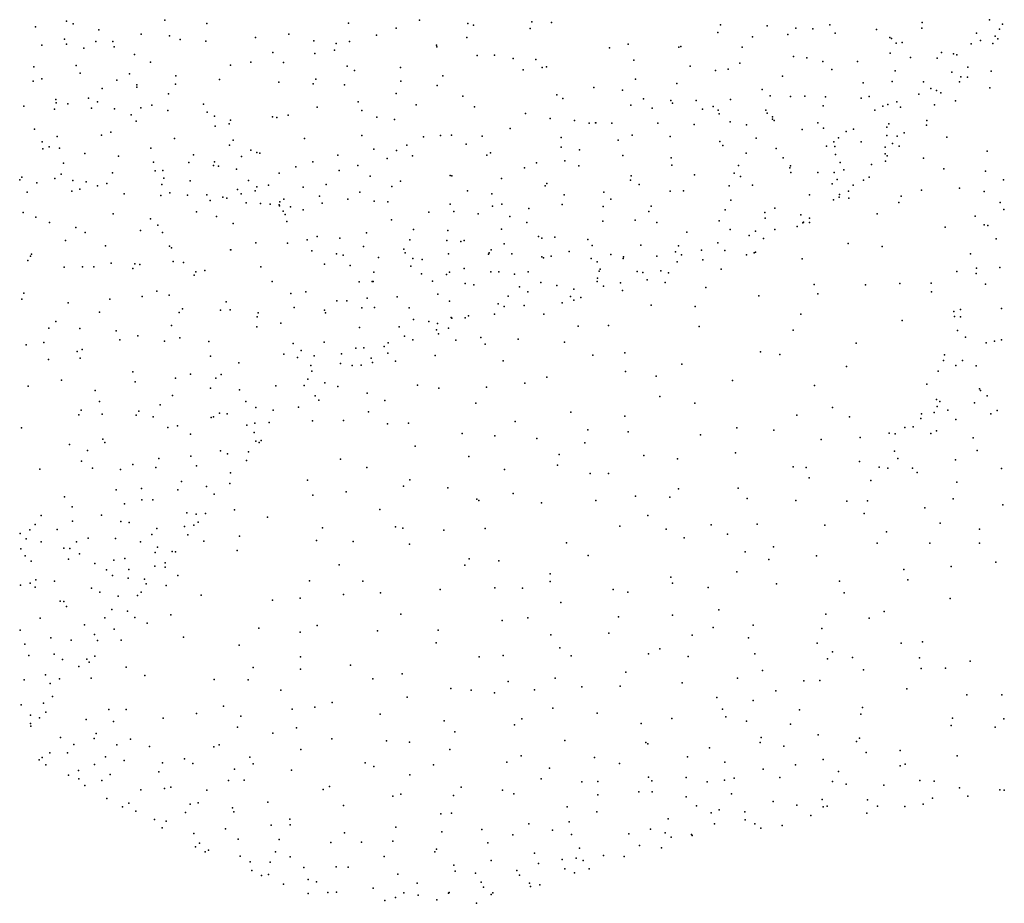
# Model space of a CAD drawing. Header units: metres. Extents: x -24.3 to 24.3, y -27.7 to 27.7.
# Drawn here: x -3.34 to 2.19, y -20.27 to -15.3 of the extents above; entities that cross this region are included whole.
import ezdxf

# ---------------------------------------------------------------- set-up
doc = ezdxf.new("R2010")
doc.units = ezdxf.units.M

msp = doc.modelspace()

# ---------------------------------------------------------------- linework, layer by layer
for p in [(-3.0771, -15.3123, 6.4146), (-2.5248, -15.3067, -0.3371), (-2.2887, -15.3262, 17.7608), (-1.492, -15.3232, -5.5429), (-1.093, -15.3079, 2.4345), (-0.8224, -15.3262, 0.4839), (-0.4634, -15.3165, 0.7003), (-0.3516, -15.3206, 10.0425), (1.7313, -15.3212, 17.3648), (2.1086, -15.3045, -1.2346), (-3.252, -15.3439, 18.9566), (-3.0402, -15.3281, 18.7865), (-2.8965, -15.3614, 6.1354), (-1.2254, -15.3517, -5.5672), (-0.7909, -15.3349, 16.7164), (-0.4723, -15.3537, -5.4333), (0.5833, -15.3764, -4.8699), (0.5976, -15.3335, 16.9524), (0.86, -15.3393, 3.2754), (1.0211, -15.3521, 17.0865), (1.116, -15.3559, 1.4506), (1.2118, -15.3335, -4.082), (1.243, -15.3805, 17.1395), (1.4737, -15.3593, -3.2632), (1.7298, -15.3521, 1.3252), (2.0363, -15.3802, 0.9081), (2.1651, -15.3581, 0.4594), (2.1833, -15.3304, 17.4125), (-3.0897, -15.4139, -5.4652), (-2.9127, -15.4277, 5.7903), (-2.8171, -15.4277, 6.4444), (-2.6574, -15.386, 1.8008), (-2.4997, -15.395, 18.0858), (-2.4383, -15.4152, -5.4409), (-2.2951, -15.4256, 1.9097), (-2.0152, -15.4042, -0.0463), (-1.8276, -15.3856, 2.0256), (-1.6873, -15.4224, -5.4271), (-1.5619, -15.4383, 17.1021), (-1.4867, -15.4278, 0.1992), (-1.3362, -15.3921, 2.3256), (-0.8272, -15.4047, -5.4705), (0.7781, -15.4009, -4.6529), (0.9769, -15.3872, -4.4037), (1.5502, -15.4048, -2.9982), (1.5596, -15.4103, 3.4228), (1.5843, -15.4369, 17.2065), (1.6181, -15.4324, -2.764), (2.0581, -15.4214, -1.0011), (2.141, -15.3965, -0.3166), (2.1572, -15.4128, -0.0616), (-3.2165, -15.4486, 1.753), (-3.0776, -15.4427, 6.6498), (-2.9807, -15.4638, 1.8082), (-2.8091, -15.4579, 18.5481), (-1.9184, -15.4887, 17.3151), (-1.5715, -15.4753, 2.2322), (-0.999, -15.4474, 2.6035), (-0.9964, -15.4564, 16.7744), (-0.0269, -15.4636, -5.1908), (0.0793, -15.4415, 3.2134), (0.3631, -15.4592, 1.0909), (0.3751, -15.4549, -4.9901), (0.7196, -15.4581, 1.2435), (1.5503, -15.4927, 1.1731), (1.8406, -15.4889, -1.9555), (2.0071, -15.4394, -1.4109), (2.1288, -15.4386, 0.2506), (-2.6956, -15.5, -0.4262), (-2.605, -15.5435, 5.9179), (-2.0427, -15.5435, 2.0775), (-1.8574, -15.5442, -5.3085), (-1.6823, -15.4947, 0.1162), (-0.7693, -15.506, 2.8136), (-0.6726, -15.5035, 0.5335), (-0.5679, -15.5232, 2.9659), (-0.4405, -15.5284, 0.6086), (0.1113, -15.5312, 0.8994), (1.0073, -15.5111, 16.9333), (1.0822, -15.519, -4.1156), (1.1728, -15.5393, 1.2974), (1.3669, -15.5395, -3.5108), (1.665, -15.5179, -2.5182), (1.8145, -15.5214, 0.9467), (1.9072, -15.4967, -1.7168), (1.9257, -15.5026, 17.1369), (-3.2609, -15.57, -0.7632), (-3.0235, -15.5628, -0.6864), (-2.1556, -15.5597, 17.6567), (-1.5003, -15.5661, -5.3431), (-1.4583, -15.5896, 2.4342), (-1.2013, -15.5729, 2.5915), (-0.5118, -15.5868, 16.3734), (-0.4045, -15.5728, -5.1943), (-0.3806, -15.5703, 3.1058), (0.4271, -15.5666, 16.5479), (0.5703, -15.5906, 1.1058), (0.6408, -15.5821, 16.6315), (0.7058, -15.5493, 3.3438), (1.2226, -15.5842, -3.8107), (1.5788, -15.5918, 16.9874), (1.8987, -15.5993, 0.7176), (1.9884, -15.5709, 0.3717), (2.1196, -15.593, 3.5509), (-3.2654, -15.6493, 18.9932), (-3.2167, -15.6368, 5.0773), (-3.0007, -15.605, 5.322), (-2.7956, -15.6437, 1.9931), (-2.7231, -15.6083, -5.3574), (-2.4637, -15.6208, -0.2787), (-2.2177, -15.6403, -5.3328), (-1.8838, -15.655, 2.2139), (-1.677, -15.6388, 2.3372), (-1.198, -15.6496, 0.3227), (-0.9628, -15.6194, -5.2869), (0.1192, -15.6389, 16.2761), (0.9456, -15.6215, 16.7052), (1.3996, -15.6587, -3.2361), (1.562, -15.651, -2.6898), (1.7389, -15.6531, -2.0805), (1.9418, -15.6547, -0.8178), (1.9479, -15.6265, 0.1412), (1.9861, -15.6283, -0.5278), (-2.8769, -15.6913, 6.7184), (-2.6821, -15.6834, 5.5448), (-2.6818, -15.671, 18.3964), (-2.4661, -15.6673, 6.4383), (-1.6915, -15.6656, -5.2277), (-1.5162, -15.6712, 0.2095), (-0.994, -15.674, 2.8435), (-0.1135, -15.6849, -5.0079), (0.0468, -15.7002, 3.3244), (0.3523, -15.6623, -4.8032), (0.8328, -15.6974, 1.1223), (1.7796, -15.6913, 3.5489), (1.8124, -15.7025, -1.6222), (2.1108, -15.6877, 16.7852), (-3.1376, -15.7522, -5.3068), (-2.9546, -15.7462, 5.1064), (-2.9041, -15.7653, -5.2906), (-2.504, -15.721, 2.1178), (-1.4379, -15.7671, 2.6419), (-1.2243, -15.719, 16.744), (-0.8495, -15.7342, 0.4244), (-0.3215, -15.7276, 0.6085), (-0.2875, -15.7469, 3.3015), (0.1647, -15.7496, 16.0539), (0.3194, -15.7586, 15.6528), (0.4607, -15.7584, 3.3968), (0.653, -15.7535, -4.4423), (0.8774, -15.732, -4.2427), (0.9906, -15.7362, 3.4745), (1.0721, -15.734, -3.901), (1.1869, -15.7381, 16.5489), (1.3886, -15.7451, 16.6319), (1.4327, -15.7371, -3.0158), (1.5878, -15.7666, -2.4438), (1.713, -15.7222, 16.6929), (1.8359, -15.7163, 0.4792), (1.919, -15.7598, 16.6115), (-3.3178, -15.79, -0.7118), (-3.1443, -15.8075, 6.8253), (-3.1366, -15.772, 4.9164), (-3.07, -15.7767, 2.0558), (-2.9367, -15.8025, 18.7552), (-2.8071, -15.8055, 18.5732), (-2.6591, -15.7992, 5.3138), (-2.5983, -15.7841, 6.7003), (-2.5085, -15.8141, 5.5049), (-2.3073, -15.7787, 5.8998), (-2.2864, -15.8246, 2.253), (-1.669, -15.7961, 16.9721), (-1.4185, -15.8149, -5.1546), (-1.1118, -15.7839, -5.1575), (-0.7856, -15.7935, -5.0661), (0.0945, -15.7854, 15.5466), (0.2138, -15.802, 15.0702), (0.328, -15.7733, 15.3847), (0.4969, -15.8083, 14.8555), (0.5569, -15.7924, 15.3712), (0.5837, -15.8133, 15.0984), (0.8518, -15.8131, 16.1275), (1.1755, -15.7892, 0.9681), (1.4642, -15.8134, -2.8037), (1.5105, -15.7897, 0.7494), (1.5377, -15.7803, 3.5521), (1.6095, -15.797, 16.5141), (1.7997, -15.7838, 0.002), (-2.7142, -15.8399, 2.1776), (-2.6858, -15.8743, 4.9748), (-2.2464, -15.847, 17.7698), (-2.1558, -15.8691, -5.1837), (-1.9209, -15.85, -5.1818), (-1.895, -15.8551, 2.418), (-1.8329, -15.8406, 17.1858), (-1.3338, -15.8532, 0.2305), (-1.2339, -15.8649, 2.888), (-0.4982, -15.8314, 3.2564), (-0.3602, -15.8607, -4.8916), (-0.2228, -15.8715, 15.8025), (0.5909, -15.834, 14.6606), (0.6512, -15.8777, -4.2494), (0.8603, -15.8294, 15.8662), (0.8903, -15.8645, 14.9126), (0.8905, -15.8504, 15.6029), (0.8984, -15.8713, 14.6159), (1.7572, -15.872, 16.3535), (-3.2576, -15.9206, 4.5103), (-2.2414, -15.903, 6.6706), (-2.1631, -15.8901, -0.1534), (-0.5848, -15.9155, 16.0357), (-0.1405, -15.8866, -4.8104), (-0.105, -15.884, 15.4169), (-0.1033, -15.8836, 3.398), (-0.0125, -15.8866, 0.6825), (0.2455, -15.8863, 14.5803), (0.45, -15.8943, 0.841), (0.7437, -15.8962, 3.5053), (1.0562, -15.921, 0.8187), (1.145, -15.8837, -3.5426), (1.1772, -15.9136, 15.3601), (1.3036, -15.9336, 15.6899), (1.3443, -15.9204, 16.0597), (1.533, -15.9078, 16.2553), (1.543, -15.8897, 0.4862), (1.7558, -15.8974, -1.0588), (-3.2153, -15.9906, 2.3085), (-3.1299, -15.9608, 18.8778), (-2.8808, -15.9544, 4.662), (-2.8287, -15.9375, -0.507), (-2.4713, -15.9719, 4.9737), (-2.1402, -15.9821, 6.4199), (-1.7402, -15.9722, 2.6527), (-1.4178, -15.9547, 16.7075), (-1.0709, -15.9625, -4.966), (-0.9758, -15.9549, 16.3579), (-0.9149, -15.954, 3.1649), (-0.7413, -15.959, 0.4055), (-0.2986, -15.9671, 15.6007), (0.0227, -15.9822, 14.6579), (0.1017, -15.9543, -4.5832), (0.3148, -15.9615, -4.3698), (0.5932, -15.9899, 14.2554), (0.7976, -15.9695, 0.8136), (1.2353, -15.9911, -3.1931), (1.2603, -15.9688, 15.1635), (1.3889, -15.9916, 15.4752), (1.5328, -15.9557, -2.2076), (1.5914, -15.9589, -1.9311), (1.6293, -15.9413, 0.0253), (1.8705, -15.9642, 16.1641), (-3.2116, -16.0298, -0.6924), (-3.1759, -16.0198, -5.2081), (-3.1168, -16.0259, 6.8673), (-2.603, -16.0261, 18.2194), (-2.1612, -16.0092, 5.4884), (-2.0412, -16.0383, 2.6124), (-1.3498, -16.0322, 2.9908), (-1.2228, -16.039, 16.5154), (-1.1646, -16.0099, 0.2338), (-0.8312, -16.0033, 16.1498), (-0.2985, -16.0204, 3.4497), (-0.1941, -16.0365, 15.005), (0.6108, -16.0116, -4.0687), (0.9104, -16.0276, -3.693), (1.1937, -16.0152, 3.5834), (1.2401, -16.0172, 0.5895), (1.5235, -16.021, 15.7458), (1.5635, -15.9998, 15.9948), (1.6027, -16.0146, -0.6657), (2.096, -16.0436, 16.0128), (-2.9756, -16.0561, 2.3994), (-2.7857, -16.0714, 6.79), (-2.3631, -16.0645, 17.8607), (-2.0934, -16.0727, 17.4869), (-2.0082, -16.0515, 5.9357), (-1.9914, -16.0546, -0.1282), (-1.5534, -16.0651, -4.9867), (-1.2753, -16.0838, -4.8481), (-1.1336, -16.0689, 3.1629), (-0.7147, -16.0667, 3.3441), (-0.694, -16.0531, -4.7446), (-0.2775, -16.0974, 0.4038), (0.0495, -16.0687, 0.5479), (0.3196, -16.0818, 0.6246), (0.7424, -16.0551, -3.8837), (0.9493, -16.0806, 14.3512), (1.2433, -16.0621, 14.8199), (1.5228, -16.0593, -0.247), (1.5259, -16.0988, -1.7282), (1.5348, -16.0692, 15.3207), (1.7392, -16.0826, 15.758), (-3.095, -16.1103, 4.1558), (-2.588, -16.1062, 4.4787), (-2.5793, -16.1549, -0.4489), (-2.5357, -16.153, -5.059), (-2.3896, -16.1077, 6.6981), (-2.2524, -16.1237, 4.6926), (-2.2462, -16.1035, 17.6754), (-2.2237, -16.1283, -0.273), (-2.1215, -16.1442, 2.8015), (-1.7893, -16.1307, 2.9291), (-1.6934, -16.1026, -0.0125), (-1.5452, -16.1524, 3.1079), (-1.4403, -16.1232, 0.0791), (-0.5043, -16.1374, 15.4395), (-0.4372, -16.1094, -4.6012), (-0.1982, -16.1258, -4.4749), (0.3243, -16.1217, -4.1064), (0.6993, -16.1234, 14.0963), (0.9869, -16.1374, 0.4642), (0.9903, -16.126, 3.595), (1.27, -16.1081, -2.8768), (1.2906, -16.1493, -2.6243), (1.4469, -16.1183, -2.0195), (1.8524, -16.1431, 3.6658), (2.0878, -16.1567, 3.6916), (-3.3408, -16.2045, 3.6204), (-3.3295, -16.1905, 6.9254), (-3.1432, -16.1975, 3.8669), (-3.1075, -16.1736, 18.7265), (-3.0423, -16.2087, -0.635), (-2.8186, -16.1647, 18.4516), (-2.5298, -16.1953, 18.028), (-2.3832, -16.2103, 4.3556), (-2.055, -16.2087, 5.1945), (-1.8822, -16.1666, 17.1993), (-1.3716, -16.1846, 3.3273), (-1.2013, -16.2117, 0.0932), (-0.9211, -16.1796, 0.1861), (-0.913, -16.1819, 15.9228), (-0.6328, -16.1971, 0.2435), (0.091, -16.2061, 3.5454), (0.0949, -16.1821, -4.2279), (0.4525, -16.1758, 3.5658), (0.6749, -16.1662, 0.5354), (0.7092, -16.186, 3.5881), (0.9934, -16.1628, -3.2693), (1.1454, -16.1628, 0.1882), (1.2372, -16.164, -0.0126), (1.2535, -16.2031, 14.5563), (1.4018, -16.2065, -1.3625), (1.4331, -16.1894, -0.972), (2.1877, -16.2037, 15.6549), (-3.2437, -16.2218, 2.8588), (-3.0023, -16.2574, 3.6472), (-2.9664, -16.2167, 2.7104), (-2.9043, -16.2379, 3.8672), (-2.8517, -16.2254, -5.1165), (-2.5422, -16.2304, 2.7939), (-2.117, -16.2596, -4.9038), (-2.018, -16.2659, 4.8345), (-2.0075, -16.244, 3.1618), (-1.9424, -16.2338, 6.0428), (-1.7472, -16.2452, 3.3214), (-1.6182, -16.2303, -4.7944), (-1.2488, -16.2416, 3.5024), (-0.8237, -16.2658, -4.48), (-0.3877, -16.2375, 14.974), (-0.3786, -16.2251, 3.5354), (0.1399, -16.23, 14.1404), (0.39, -16.2661, 0.4375), (0.6457, -16.2379, -3.6327), (0.7783, -16.2337, -3.4443), (1.225, -16.2277, -0.2505), (1.3164, -16.2675, -1.6342), (1.3438, -16.2341, -0.5283), (1.7272, -16.2636, 15.2161), (1.9404, -16.2518, 15.4614), (-3.2995, -16.2733, 3.244), (-3.0475, -16.2689, 2.9596), (-2.7533, -16.2832, 3.3707), (-2.5474, -16.2924, 3.9033), (-2.4972, -16.2768, 3.4122), (-2.3969, -16.2911, 3.1653), (-2.2891, -16.2889, 3.7358), (-2.2712, -16.3203, 6.6542), (-2.1986, -16.3026, 4.2008), (-2.1774, -16.3077, 17.5043), (-2.0956, -16.2827, 6.3538), (-1.8562, -16.3134, 5.8063), (-1.6565, -16.2968, 16.7469), (-1.4968, -16.3137, -0.0551), (-1.4291, -16.2734, -4.6498), (-0.6869, -16.2841, 15.4996), (-0.2817, -16.2893, 0.2597), (-0.0574, -16.2741, 14.2558), (-0.019, -16.3129, 0.3053), (0.315, -16.2687, -3.8818), (0.6563, -16.3181, 0.2262), (1.0979, -16.2889, -2.8213), (1.2327, -16.3168, 14.3571), (1.2643, -16.3018, -1.9603), (1.2663, -16.2872, -2.2097), (1.3183, -16.3084, 3.6653), (1.6133, -16.2955, 14.9808), (2.0788, -16.2697, 10.6076), (-2.0673, -16.3337, 3.6027), (-1.9881, -16.3381, 3.8285), (-1.9333, -16.3409, 4.526), (-1.8826, -16.3452, 17.0068), (-1.8798, -16.3508, -0.1866), (-1.8781, -16.3284, 5.2944), (-1.8189, -16.3557, 4.1774), (-1.7469, -16.3737, -4.6606), (-1.6415, -16.3361, 3.7117), (-1.3496, -16.3239, 3.7317), (-1.2722, -16.3284, -4.5055), (-0.9208, -16.3409, 15.727), (-0.6836, -16.3526, -4.282), (-0.6307, -16.3407, 15.2911), (-0.4792, -16.366, -4.1608), (-0.2921, -16.3436, 14.5896), (-0.0614, -16.3551, -3.9841), (0.2079, -16.3521, 0.2754), (0.6245, -16.3734, 13.8559), (0.9036, -16.3631, 3.6467), (1.5996, -16.3322, 3.6929), (2.1694, -16.3328, 15.4425), (2.1897, -16.3718, 10.1202), (-3.322, -16.3881, -5.1011), (-3.25, -16.4153, -0.6258), (-2.8153, -16.3957, -0.5657), (-2.6063, -16.4239, 6.7398), (-2.3475, -16.3853, 17.6349), (-2.2356, -16.4108, -0.3428), (-1.8602, -16.381, 5.0461), (-1.8482, -16.3994, 4.7563), (-1.2519, -16.43, -0.0862), (-1.0417, -16.3861, -4.3668), (-0.9002, -16.3833, 3.7618), (-0.765, -16.3964, 0.0644), (-0.5855, -16.4115, 15.0731), (0.1186, -16.4304, -3.7593), (0.1948, -16.382, 13.9348), (0.5893, -16.4344, 3.64), (0.8476, -16.388, -3.0077), (0.8489, -16.4205, -0.2983), (1.0489, -16.4021, -0.7458), (1.0979, -16.4196, -2.4834), (1.4776, -16.3962, 14.5514), (2.029, -16.4095, 3.7512), (-3.1726, -16.4436, 18.568), (-3.0244, -16.4731, -0.583), (-2.6614, -16.4895, 17.9375), (-2.5642, -16.4591, -4.9549), (-2.1408, -16.4495, 17.2262), (-1.839, -16.439, 16.7939), (-1.1275, -16.484, 3.9356), (-0.9347, -16.4885, 15.5538), (-0.6322, -16.4817, -4.0179), (-0.4901, -16.4445, 14.8186), (-0.0627, -16.436, 3.7062), (0.2391, -16.4447, 0.0327), (0.6521, -16.4831, -3.0931), (0.9034, -16.4834, -0.9197), (1.029, -16.4675, -2.1891), (1.0613, -16.4462, -1.6967), (1.0651, -16.4423, -1.1835), (1.0972, -16.4445, 14.0694), (1.8611, -16.4697, 14.8926), (2.08, -16.4583, 15.192), (2.1001, -16.4606, 10.3486), (-2.9735, -16.5007, -5.0228), (-2.5384, -16.5014, 17.7358), (-1.7243, -16.5424, 16.4922), (-1.6698, -16.5234, 5.1413), (-1.5417, -16.532, 4.4405), (-1.3926, -16.5029, 4.1012), (-1.1489, -16.5419, -4.1267), (-0.4255, -16.5223, -0.0102), (-0.4064, -16.532, 14.4918), (-0.3325, -16.5275, -3.7914), (-0.1482, -16.5404, -0.1207), (0.4094, -16.4992, -3.4199), (0.7588, -16.5168, -2.8112), (0.7952, -16.4932, -0.6766), (0.8402, -16.5338, -2.5342), (2.1471, -16.5358, 11.0002), (-3.0828, -16.5462, 18.3975), (-2.8589, -16.5762, 18.074), (-2.4989, -16.5775, -0.456), (-2.4872, -16.5865, 6.6493), (-2.1567, -16.5972, -4.6927), (-2.155, -16.5987, 6.4422), (-2.0141, -16.5594, 6.2347), (-1.836, -16.5597, 5.9061), (-1.409, -16.5794, -0.264), (-1.1811, -16.5951, 15.7326), (-0.9403, -16.5459, -0.1175), (-0.8624, -16.5506, -3.9779), (-0.8435, -16.5464, 15.3613), (-0.6912, -16.5979, -0.1405), (-0.6186, -16.5647, 3.8587), (-0.1235, -16.5735, -3.5938), (0.1507, -16.5727, -3.4796), (0.3626, -16.5751, -0.4124), (0.4905, -16.5995, -2.8896), (0.5836, -16.5588, -0.6606), (1.3159, -16.5624, 3.7277), (1.5061, -16.5797, 14.393), (-3.2807, -16.6337, 6.8699), (-3.2741, -16.6217, -5.0399), (-1.6996, -16.6042, 5.5465), (-1.56, -16.621, 16.1824), (-1.5229, -16.6289, 4.9317), (-1.3235, -16.6408, 4.4801), (-1.1744, -16.6154, -3.9108), (-1.1321, -16.6465, -0.2592), (-1.0797, -16.6532, 4.2463), (-0.9305, -16.6213, 4.0643), (-0.7053, -16.6231, -3.6754), (-0.703, -16.6154, 14.9544), (-0.5752, -16.6197, 14.6842), (-0.4057, -16.6366, -3.5058), (-0.3961, -16.6424, -0.3279), (-0.3539, -16.6336, 14.2606), (-0.2526, -16.6082, 3.8269), (-0.1284, -16.6471, -3.3553), (-0.019, -16.6244, 3.823), (0.0515, -16.6468, -3.2259), (0.0517, -16.6381, -0.4499), (0.2393, -16.6335, -0.6072), (0.3449, -16.6085, -3.1317), (0.3782, -16.6259, 13.6954), (0.4992, -16.6535, -1.1638), (0.6227, -16.601, -2.5966), (0.7443, -16.6258, 13.7272), (0.7878, -16.6149, -1.8794), (0.7937, -16.6104, -1.5996), (1.0568, -16.6492, 3.729), (2.0019, -16.6205, 10.6109), (-3.2948, -16.6583, 18.4433), (-3.0912, -16.6947, 18.2013), (-2.9882, -16.6943, -0.5365), (-2.9239, -16.6929, 6.7435), (-2.8263, -16.6732, 17.865), (-2.7047, -16.703, 6.6747), (-2.6944, -16.6766, -0.5085), (-2.6648, -16.6812, 17.6244), (-2.4788, -16.6644, -4.8379), (-2.4194, -16.6692, 17.2942), (-1.9854, -16.6942, -0.4773), (-1.6271, -16.6783, 5.3522), (-1.4829, -16.6858, -4.1647), (-1.1417, -16.6893, -3.6696), (-0.8433, -16.7036, -3.4699), (-0.0945, -16.6663, 13.9622), (-0.0782, -16.7064, -0.6114), (0.3533, -16.666, -2.6851), (0.6017, -16.7061, -2.0086), (2.0367, -16.7007, 3.8297), (2.1669, -16.6964, 10.0239), (-2.3607, -16.7412, 17.0934), (-2.3505, -16.7221, 6.5281), (-2.2998, -16.7138, -0.527), (-1.3512, -16.7229, 15.7859), (-1.0833, -16.732, 15.4295), (-0.9416, -16.7363, 15.2314), (-0.9254, -16.7234, -0.4066), (-0.6925, -16.721, -0.4695), (-0.6484, -16.7211, -3.3311), (-0.5598, -16.7342, 14.4502), (-0.4833, -16.7219, -0.535), (-0.094, -16.7569, -2.5827), (-0.0836, -16.7187, -2.8583), (0.13, -16.7206, -2.5641), (0.1619, -16.7253, -1.1024), (0.2621, -16.7167, 3.7968), (0.3057, -16.728, -2.2778), (1.9262, -16.719, 14.6973), (2.0349, -16.7312, 10.4015), (-1.9215, -16.7754, 16.4402), (-1.4322, -16.7775, -3.8937), (-1.3599, -16.7755, -0.4375), (-1.3535, -16.7758, -3.6491), (-1.0203, -16.7738, -3.3355), (-0.8377, -16.7866, -3.1965), (-0.7893, -16.7952, 14.8142), (-0.5311, -16.806, 4.06), (-0.4114, -16.782, -2.8083), (-0.3226, -16.7988, -2.5755), (-0.226, -16.8198, -2.3302), (-0.0948, -16.7761, -1.0295), (-0.0593, -16.8024, -1.2646), (0.0352, -16.7843, -2.229), (0.1864, -16.7668, -1.422), (0.287, -16.7811, -1.7069), (0.5155, -16.8104, 3.7813), (1.1241, -16.7924, 13.8524), (1.4131, -16.7952, 3.7925), (1.6061, -16.7877, 14.2972), (1.7825, -16.7856, 3.8238), (2.0874, -16.7912, 11.2043), (-3.3289, -16.8754, 18.1943), (-3.3167, -16.8415, -0.5556), (-2.8341, -16.876, -0.5432), (-2.6522, -16.8599, -4.7788), (-2.5702, -16.8295, 17.2416), (-2.5002, -16.8533, -0.6118), (-1.8171, -16.843, -0.5582), (-1.7319, -16.8337, -4.1281), (-1.3883, -16.8689, 5.1848), (-1.2191, -16.8616, 4.7858), (-0.9913, -16.8469, -0.7494), (-0.5964, -16.8576, -0.8996), (-0.4857, -16.8345, 14.2603), (-0.2453, -16.8604, -1.3923), (-0.1863, -16.8653, -1.6556), (0.0467, -16.8261, -1.7178), (0.8139, -16.857, 13.6006), (1.1455, -16.8457, 3.7843), (1.7837, -16.8341, 14.4245), (-3.0684, -16.8956, 6.718), (-2.425, -16.9287, 16.8236), (-2.1803, -16.8894, -4.4753), (-1.7977, -16.9223, 5.9471), (-1.5584, -16.8842, 15.8396), (-1.5021, -16.8842, -0.6336), (-1.4183, -16.9248, 15.6098), (-1.3464, -16.9217, -3.1246), (-1.1528, -16.9234, -2.985), (-0.9246, -16.8871, -2.8596), (-0.6523, -16.9023, 4.2559), (-0.6183, -16.9163, -1.1763), (-0.5059, -16.9108, -1.4303), (-0.2918, -16.8967, 4.0437), (-0.2265, -16.8812, -1.9582), (0.2088, -16.9081, 3.9149), (0.4559, -16.9158, 13.5493), (2.1778, -16.9277, 14.7141), (-2.892, -16.9482, -4.8759), (-2.445, -16.9496, -4.6058), (-2.213, -16.9378, 16.5741), (-2.1582, -16.9356, 6.2961), (-2.0056, -16.9749, 16.2883), (-2.0012, -16.9515, -4.1956), (-1.6281, -16.9378, 5.5344), (-1.6222, -16.9521, -3.8307), (-0.9153, -16.9782, -2.3362), (-0.9114, -16.9815, -1.0589), (-0.8368, -16.9801, 4.4753), (-0.8178, -16.9694, -2.1401), (-0.6715, -16.9596, -1.7365), (-0.3952, -16.96, 14.0375), (1.0494, -16.9597, 13.6929), (1.9092, -16.9444, 10.8995), (1.912, -16.9728, 3.9236), (1.9464, -16.9739, 11.1679), (1.9472, -16.9341, 10.5823), (-3.1763, -17.0383, -4.9279), (-3.1369, -17.0007, -0.5709), (-3.0035, -17.041, 17.384), (-2.4871, -17.0228, 6.4532), (-2.009, -17.0299, 6.1169), (-1.8729, -17.0104, 16.0742), (-1.4318, -17.0344, -2.9072), (-1.2077, -17.0312, 4.9967), (-1.1282, -16.9897, -0.977), (-1.0422, -17.0004, 14.9721), (-0.9935, -17.0112, 4.6373), (-0.9312, -17.0383, -1.6277), (-0.2019, -17.0277, 13.8148), (-0.031, -17.0224, 4.0419), (0.4775, -17.0293, 3.9076), (1.6179, -16.9952, 14.0768), (-2.7979, -17.0536, 6.5838), (-2.6767, -17.0806, 16.8373), (-2.4401, -17.0921, -0.716), (-1.1781, -17.0838, -1.2067), (-0.998, -17.0481, -1.3676), (-0.9867, -17.0698, -1.9588), (-0.7484, -17.0915, 14.3814), (1.0063, -17.0491, 3.8611), (1.93, -17.0514, 14.3278), (1.974, -17.0886, 11.3641), (-3.3035, -17.1311, 17.5142), (-3.2046, -17.1181, 6.6833), (-2.7774, -17.1032, -4.7293), (-2.5261, -17.112, 16.6041), (-2.2781, -17.1126, 16.3499), (-1.8031, -17.1251, -0.8512), (-1.6292, -17.1171, 5.6607), (-1.4523, -17.1508, 15.3601), (-1.4061, -17.1482, -1.1809), (-1.2928, -17.1417, -1.4293), (-1.2694, -17.1198, -2.4685), (-1.131, -17.104, -2.1997), (-0.89, -17.1058, 14.5516), (-0.7257, -17.1284, 4.5991), (-0.5388, -17.0992, 4.4291), (-0.2797, -17.1167, 4.206), (1.3609, -17.1227, 13.7154), (2.0901, -17.12, 10.0132), (2.1375, -17.1112, 14.4697), (2.1772, -17.1038, 4.0405), (-3.0181, -17.1696, -4.8356), (-3.0015, -17.2074, 17.0061), (-2.9904, -17.1579, 6.6059), (-2.2684, -17.1954, -0.8032), (-1.856, -17.184, -3.7026), (-1.7796, -17.203, 5.8715), (-1.7594, -17.1636, 15.7323), (-1.686, -17.1932, -3.1097), (-1.5319, -17.1829, -2.6572), (-1.3655, -17.206, 5.4081), (-1.2727, -17.1788, -1.8284), (-1.0056, -17.191, 4.8707), (-0.1202, -17.1907, 13.6438), (0.0592, -17.1768, 13.511), (0.8225, -17.1715, 3.917), (0.9305, -17.187, 13.4632), (1.8574, -17.1873, 4.0073), (-3.1794, -17.2146, 17.1721), (-2.1093, -17.2328, 15.9777), (-1.7052, -17.2475, -1.1091), (-1.5379, -17.236, -1.6344), (-1.4722, -17.2488, -1.9325), (-1.4208, -17.2454, -2.1684), (-1.3581, -17.2311, 15.1366), (-1.229, -17.2242, 14.9607), (-0.6244, -17.2216, 14.1114), (0.3807, -17.241, 4.0485), (1.3049, -17.2537, 13.5407), (1.851, -17.2191, 10.8737), (1.9198, -17.2482, 10.3937), (1.957, -17.2209, 14.1653), (2.0353, -17.2505, 11.7232), (-2.705, -17.2834, -0.7042), (-2.3805, -17.2961, -4.3868), (-2.2081, -17.2987, -4.1394), (-1.6995, -17.2807, 15.4797), (-0.378, -17.3144, 13.7708), (0.0635, -17.2813, 4.1609), (0.2369, -17.3083, 13.3655), (1.8217, -17.28, 11.3036), (-3.2941, -17.364, -0.596), (-3.1067, -17.3302, 16.8014), (-2.6924, -17.3408, 16.3909), (-2.4652, -17.3201, 16.1958), (-2.2393, -17.3202, 6.1946), (-1.9008, -17.3623, -3.2706), (-1.7417, -17.3608, -1.3616), (-1.7218, -17.3254, -2.6758), (-1.6264, -17.346, -2.2984), (-1.5534, -17.3666, 15.1878), (-1.1043, -17.3589, 5.2027), (-0.7182, -17.3694, 4.8259), (-0.5019, -17.3471, 4.605), (0.6657, -17.3324, 13.3277), (1.1258, -17.3609, 13.2876), (1.7574, -17.3537, 13.7294), (-2.9165, -17.3888, 16.5141), (-2.4818, -17.4164, -0.8226), (-2.2681, -17.3758, 15.8998), (-2.1064, -17.3845, 15.7208), (-1.6809, -17.4194, -2.0215), (-1.3887, -17.4032, 14.9528), (-0.9852, -17.3758, 14.4457), (0.2563, -17.4215, 4.1848), (2.0535, -17.3793, 12.0459), (2.0592, -17.3889, 9.9777), (2.0964, -17.4194, 13.8622), (-2.8932, -17.4512, -4.6196), (-2.5514, -17.4688, -4.4017), (-2.0707, -17.4501, -3.7388), (-2.0135, -17.4845, 15.4527), (-1.7737, -17.4826, 15.2129), (-1.66, -17.4437, 5.7835), (-1.2888, -17.4456, 14.7578), (-0.7779, -17.4607, 14.0544), (0.4539, -17.4604, 13.2305), (1.2271, -17.4849, 13.0943), (1.8116, -17.4394, 10.7594), (1.816, -17.4783, 13.3711), (1.8301, -17.4514, 11.6887), (2.0244, -17.4587, 13.655), (-3.0078, -17.5248, -0.702), (-2.9961, -17.4998, 6.4754), (-2.8765, -17.521, 16.2198), (-2.6863, -17.527, -0.8031), (-2.6712, -17.5053, 16.0666), (-2.5913, -17.5358, 6.2634), (-2.265, -17.5411, 15.6092), (-2.2522, -17.5372, 6.0992), (-2.2184, -17.5153, -3.9139), (-2.1744, -17.52, -1.1056), (-1.9162, -17.4997, -1.3462), (-1.3802, -17.5084, 5.5426), (-0.2441, -17.5095, 13.5073), (0.0592, -17.5324, 4.335), (1.0269, -17.527, 4.0538), (1.3227, -17.5364, 4.06), (1.7281, -17.5189, 13.1571), (1.799, -17.513, 11.971), (1.8749, -17.4992, 10.2851), (2.117, -17.5194, 12.9057), (2.1535, -17.5011, 12.4396), (-2.5078, -17.5964, 15.7425), (-2.4532, -17.587, -4.2106), (-2.0644, -17.5831, -3.4594), (-2.02, -17.5717, -3.106), (-1.9386, -17.5686, -1.6093), (-1.6961, -17.5592, 15.0009), (-1.5219, -17.5572, 14.8278), (-1.2739, -17.5755, 14.5111), (-1.1557, -17.5726, 5.3149), (-0.5562, -17.5634, 4.8394), (1.6801, -17.5926, 12.6829), (1.7234, -17.5463, 11.1046), (1.9212, -17.5519, 12.2853), (-3.3305, -17.5983, -4.7886), (-2.3804, -17.6348, -1.0734), (-2.0227, -17.6252, -2.7986), (-0.8541, -17.6304, 13.8589), (-0.6701, -17.643, 5.0132), (-0.1487, -17.6093, 13.3255), (0.0781, -17.6212, 13.1608), (0.4861, -17.6387, 4.2426), (0.6899, -17.5993, 12.984), (0.8982, -17.6117, 12.9054), (1.5456, -17.6285, 12.3405), (1.5784, -17.6322, 12.0857), (1.6341, -17.5967, 12.9492), (1.7806, -17.6312, 10.6091), (1.8113, -17.6159, 4.2014), (-3.0604, -17.6928, 16.0491), (-2.8728, -17.6613, 15.9427), (-2.8621, -17.6803, -4.4818), (-2.0132, -17.6725, -1.8336), (-1.9959, -17.6816, -2.1904), (-1.9829, -17.669, 5.9709), (-1.119, -17.7023, 14.0842), (-0.4343, -17.6588, 13.4671), (-0.164, -17.6823, 4.6006), (1.1627, -17.6632, 12.7605), (1.3831, -17.6537, 12.7777), (2.0176, -17.6549, 4.2637), (-2.9604, -17.7267, -0.7779), (-2.3791, -17.7572, -3.8943), (-2.2125, -17.7269, -3.6031), (-2.1726, -17.7454, -1.5393), (-2.0553, -17.734, -2.4317), (-0.8163, -17.759, 5.2141), (-0.3088, -17.748, 4.7649), (0.1667, -17.7536, 12.9661), (0.6822, -17.7392, 4.2422), (1.5763, -17.7303, 11.7948), (2.0409, -17.7263, 9.9006), (-2.993, -17.7864, 15.8059), (-2.7052, -17.8045, -4.3216), (-2.5588, -17.7715, -1.0488), (-2.3469, -17.8115, 15.1783), (-2.0664, -17.7829, 14.9831), (-1.5381, -17.7755, 14.4646), (-0.3178, -17.8081, 13.2134), (0.3562, -17.7718, 12.8395), (1.3793, -17.7876, 12.0863), (1.5946, -17.7712, 10.9895), (1.918, -17.7782, 10.081), (-3.2267, -17.8315, -4.6173), (-2.9307, -17.8251, 6.3478), (-2.7749, -17.8332, 15.5191), (-2.5758, -17.8212, 6.1808), (-2.1561, -17.8518, -1.8776), (-1.3906, -17.8222, 5.6364), (-0.6156, -17.8331, 13.394), (-0.1351, -17.8548, 13.0321), (-0.0322, -17.8544, 4.6594), (1.0068, -17.8185, 12.5902), (1.0799, -17.822, 4.1734), (1.4896, -17.8194, 4.2306), (1.5383, -17.8255, 11.2959), (1.6774, -17.8243, 10.6718), (1.7033, -17.8503, 4.3083), (2.1762, -17.8271, 4.4263), (-2.4308, -17.8994, -1.3071), (-2.2914, -17.9275, -1.6746), (-2.1591, -17.9106, -2.0904), (-1.7231, -17.8927, 14.4484), (-1.1842, -17.9256, 5.5137), (-1.1489, -17.8899, 13.7958), (1.0961, -17.8788, 12.4006), (1.4418, -17.8953, 11.7001), (1.9252, -17.9031, 4.4118), (-2.798, -17.947, -0.949), (-2.656, -17.9397, 15.2047), (-2.4518, -17.9475, 15.0066), (-2.2475, -17.9706, -2.7957), (-1.6938, -17.9773, 5.8214), (-1.5051, -17.958, 14.1138), (-0.935, -17.9359, 13.5427), (-0.5678, -17.9684, 5.1886), (0.1207, -17.9822, 12.7453), (0.3626, -17.9419, 4.4813), (0.6962, -17.9379, 12.5121), (-3.0894, -17.9871, 15.5), (-2.7523, -18.0262, -4.1996), (-2.6549, -18.0026, -1.1363), (-2.5932, -18.0029, -3.9525), (-0.7719, -17.9999, 5.3269), (-0.7604, -18.0074, 13.3103), (-0.408, -18.0201, 13.031), (-0.1028, -18.0063, 12.8491), (0.313, -17.9879, 12.6275), (0.7483, -17.9958, 4.3725), (1.0207, -18.0062, 12.1638), (1.3073, -18.0111, 4.3132), (1.4244, -18.0079, 11.3966), (1.9047, -17.9982, 10.0329), (2.1853, -18.0313, 9.552), (-3.2201, -18.0907, 15.2871), (-3.0456, -18.043, -0.7878), (-2.8819, -18.0895, 15.0316), (-2.402, -18.0771, 14.684), (-2.3482, -18.0833, -3.0554), (-2.2975, -18.0797, -2.3034), (-2.1337, -18.0587, 14.5046), (-1.3164, -18.057, 13.7256), (0.1894, -18.0913, 4.7148), (1.4051, -18.0796, 11.1088), (1.7458, -18.0475, 10.2586), (-3.2544, -18.1413, 6.451), (-3.0433, -18.1223, 6.335), (-2.7724, -18.1251, 14.8316), (-2.7248, -18.1298, 6.1751), (-2.3619, -18.1461, -2.706), (-2.3387, -18.1291, 14.4695), (-1.9483, -18.1011, 14.243), (0.5448, -18.1436, 12.3242), (0.8034, -18.1395, 12.1839), (1.1838, -18.1448, 11.5548), (1.8324, -18.1344, 4.5516), (-3.3385, -18.1916, 15.0398), (-3.2837, -18.1718, -0.6826), (-3.1299, -18.1697, 14.9554), (-2.599, -18.1986, -3.6651), (-2.5696, -18.1642, -1.411), (-2.4152, -18.1533, -3.26), (-2.3962, -18.1997, 6.0125), (-1.6381, -18.1601, 13.8203), (-1.2284, -18.1551, 13.5317), (-1.1868, -18.1626, 5.6527), (-0.9576, -18.1731, 5.5362), (-0.7251, -18.164, 13.0953), (0.0327, -18.1506, 12.6142), (0.2922, -18.1688, 12.4437), (0.6374, -18.1954, 4.5229), (1.5309, -18.1839, 4.5006), (2.0527, -18.1671, 4.638), (-3.3046, -18.2222, 14.7412), (-3.2199, -18.24, 14.4468), (-3.0207, -18.2387, 14.322), (-2.9568, -18.2178, 14.5595), (-2.8017, -18.2211, -4.0414), (-2.6628, -18.2389, 14.1627), (-2.3052, -18.2359, 14.1519), (-2.1056, -18.2075, 5.9142), (-1.6736, -18.2326, 5.8045), (-1.4669, -18.2377, 13.5602), (-1.1497, -18.2515, 13.351), (-0.2677, -18.2446, 12.687), (0.3928, -18.217, 4.6898), (1.4791, -18.2476, 10.6925), (1.7748, -18.246, 9.9694), (2.0539, -18.2458, 9.5543), (-3.3352, -18.2781, 13.6274), (-3.0921, -18.2753, -0.8735), (-3.0581, -18.276, 13.9953), (-3.0054, -18.3071, -4.244), (-2.579, -18.2998, 13.9711), (-2.5656, -18.2693, -1.6203), (-2.4838, -18.2928, -2.9517), (-2.4657, -18.2947, -2.3274), (-2.1191, -18.2871, 13.9258), (-0.1452, -18.3155, 5.1128), (0.7366, -18.2949, 12.0218), (0.8949, -18.2673, 4.5058), (-3.3098, -18.317, 13.3969), (-3.2761, -18.3487, 13.184), (-3.0673, -18.3362, 13.7282), (-2.919, -18.3618, -1.0876), (-2.812, -18.3424, 13.804), (-2.75, -18.3322, -1.2676), (-2.5238, -18.3567, -2.6423), (-1.5453, -18.3684, 13.3819), (-0.8388, -18.3712, 5.5805), (-0.8148, -18.3339, 12.9702), (-0.6476, -18.3451, 12.8219), (0.8696, -18.3379, 11.7436), (1.1378, -18.3174, 11.3312), (2.1444, -18.3535, 9.3665), (-2.8525, -18.3972, 13.5316), (-2.7281, -18.3942, 6.1151), (-2.5811, -18.3757, 13.7205), (-2.523, -18.3821, -1.9817), (-0.3592, -18.4191, 5.3257), (0.6897, -18.407, 4.666), (1.6284, -18.3942, 4.6788), (1.8934, -18.3774, 9.6541), (-3.2828, -18.472, 6.5098), (-3.2495, -18.4531, -0.8379), (-3.1446, -18.4602, 12.734), (-2.8188, -18.4287, 13.2763), (-2.7311, -18.443, -1.5262), (-2.6396, -18.4486, 13.4299), (-2.6299, -18.4758, -3.0668), (-2.4522, -18.4282, 13.543), (-1.7112, -18.4575, 5.8901), (-1.4115, -18.4598, 5.8418), (-0.3592, -18.4615, 12.5054), (0.3178, -18.4387, 12.1328), (0.3272, -18.4707, 4.9546), (0.9132, -18.4749, 11.4691), (1.2665, -18.4603, 10.8321), (1.6505, -18.4532, 9.9405), (-3.3355, -18.4834, 12.3881), (-3.2543, -18.4942, -4.2921), (-2.9369, -18.5003, 6.2676), (-2.8907, -18.522, -1.2672), (-2.6577, -18.5214, -2.8191), (-2.5167, -18.4842, 6.0338), (-1.5212, -18.5355, 13.1082), (-1.3122, -18.5256, 13.0474), (-0.9783, -18.5078, 5.7415), (-0.6704, -18.4986, 12.6604), (-0.5142, -18.4991, 5.483), (-0.0055, -18.5071, 12.2505), (0.0762, -18.5227, 5.1621), (0.5279, -18.4968, 11.9388), (1.2919, -18.5251, 4.7003), (-3.1135, -18.5729, 12.4406), (-3.0921, -18.5755, -1.0419), (-2.7868, -18.545, -3.4577), (-2.6791, -18.5414, 13.0454), (-2.32, -18.5381, 13.2666), (-1.9193, -18.5668, 5.967), (-1.7653, -18.5567, 13.1411), (-0.3003, -18.5796, 5.461), (1.8892, -18.557, 4.8697), (-3.078, -18.6019, -3.9226), (-2.8231, -18.6192, 12.6478), (-2.7354, -18.6285, -2.637), (-1.1983, -18.6465, 12.814), (0.5879, -18.621, 4.9379), (1.1901, -18.6464, 10.6488), (1.5178, -18.6308, 9.984), (-3.2253, -18.6683, 12.0171), (-2.8627, -18.6657, -1.6112), (-2.6945, -18.6647, 6.173), (-2.6248, -18.697, 12.7206), (-2.4921, -18.6499, 13.011), (-0.6299, -18.6805, 5.7407), (-0.4856, -18.6673, 12.356), (0.0249, -18.6615, 12.0564), (0.3271, -18.6507, 11.8851), (1.4324, -18.6684, 4.8185), (-3.3372, -18.7356, 6.658), (-2.9766, -18.7056, 12.2138), (-2.809, -18.7309, -1.8724), (-1.9976, -18.7236, 12.9078), (-1.7653, -18.7469, 6.0137), (-1.6686, -18.7094, 12.8747), (-1.3299, -18.7395, 5.9469), (-0.9887, -18.736, 5.9426), (-0.0301, -18.7528, 5.4604), (0.5559, -18.7209, 11.6055), (0.7816, -18.7072, 11.3427), (1.1669, -18.7267, 4.8993), (-3.1659, -18.7795, 6.5241), (-3.0516, -18.7917, 11.8734), (-2.9196, -18.7598, 6.3338), (-2.9035, -18.794, -3.0259), (-2.7699, -18.7918, 12.2687), (-2.42, -18.7746, 12.766), (-0.9996, -18.8074, 12.4854), (-0.3552, -18.7624, 12.1721), (0.4394, -18.7631, 5.169), (0.7551, -18.7793, 5.0272), (1.1415, -18.8082, 10.4515), (1.6139, -18.8085, 9.5436), (1.7323, -18.8018, 5.05), (-3.312, -18.8153, 11.2764), (-2.1065, -18.8207, 12.7221), (-0.3051, -18.8349, 5.7213), (0.193, -18.8688, 5.4327), (0.2573, -18.8397, 11.7119), (0.7899, -18.8678, 11.0849), (1.2275, -18.8566, 10.1639), (-3.2891, -18.878, 11.064), (-3.1469, -18.8712, -3.5361), (-3.0999, -18.8998, -1.4478), (-2.9628, -18.8994, -1.7981), (-2.9505, -18.9155, 11.6916), (-2.9183, -18.8811, -2.1967), (-1.7623, -18.8848, 12.594), (-0.7593, -18.8849, 6.0306), (-0.6237, -18.8781, 12.2032), (-0.2419, -18.8791, 11.9702), (0.4161, -18.8839, 11.513), (1.1995, -18.8974, 5.0941), (1.3401, -18.8895, 9.8474), (1.7154, -18.8912, 9.2939), (2.0004, -18.9105, 5.2879), (-3.0091, -18.9396, -2.759), (-2.7433, -18.9434, 11.9222), (-2.0289, -18.9456, 12.4754), (-1.7625, -18.955, 6.0971), (-1.4823, -18.9328, 12.4573), (0.066, -18.9718, 11.6773), (0.8343, -18.9617, 10.815), (1.4016, -18.9585, 9.5688), (1.7262, -18.9519, 5.2105), (1.8613, -18.9485, 9.0252), (-3.316, -19.0157, -3.5841), (-3.1949, -18.986, 10.829), (-3.1688, -19.0347, -3.0872), (-3.1173, -19.0101, 6.5996), (-2.9399, -19.0059, 11.4615), (-2.6366, -18.9913, 6.3057), (-2.2485, -19.0126, 12.3311), (-2.0573, -19.0153, 6.1707), (-1.3567, -19.0084, 6.1261), (-1.1906, -18.9816, 12.2937), (-0.5965, -19.0242, 6.1001), (-0.3316, -19.0055, 5.9105), (0.3819, -19.0325, 11.3407), (0.6933, -19.0052, 5.296), (1.066, -19.0196, 10.1838), (1.1561, -19.0195, 5.2736), (-1.8727, -19.0729, 12.2237), (-0.9186, -19.0639, 12.0918), (-0.8042, -19.0723, 6.1655), (-0.6729, -19.0881, 11.9677), (-0.4483, -19.0709, 11.8766), (-0.1823, -19.054, 11.7343), (0.0334, -19.0508, 5.7465), (0.909, -19.0767, 10.4125), (1.6443, -19.0648, 9.1236), (-3.2077, -19.1458, 6.927), (-3.1557, -19.1081, -2.723), (-1.5846, -19.143, 6.2171), (-1.1628, -19.1116, 6.1937), (0.5766, -19.1134, 11.0167), (0.7816, -19.1302, 5.4674), (1.9819, -19.0984, 8.7495), (2.1785, -19.0985, 8.6272), (-3.3333, -19.1556, 9.7097), (-3.1936, -19.1964, 9.8904), (-2.839, -19.1816, 10.9321), (-2.7432, -19.1811, 11.2008), (-2.1954, -19.1634, 12.002), (-1.8097, -19.1802, 6.2432), (-1.6826, -19.1694, 12.0687), (-0.3452, -19.1733, 6.1712), (0.6082, -19.1804, 5.6375), (1.0419, -19.1831, 9.8988), (1.3959, -19.1707, 5.4977), (-3.2793, -19.213, 7.2001), (-3.2297, -19.2287, -2.0241), (-2.9666, -19.2381, 10.3222), (-2.8134, -19.2497, 10.6955), (-2.5347, -19.2309, 6.416), (-2.3478, -19.2046, 11.7506), (-2.0983, -19.2191, 6.2707), (-1.3146, -19.2079, 12.0296), (-0.9558, -19.2456, 6.3588), (-0.5186, -19.2343, 11.7092), (-0.0957, -19.2017, 6.0856), (0.3251, -19.2316, 11.1081), (0.6286, -19.2231, 10.6421), (0.744, -19.2472, 10.3509), (1.3856, -19.2076, 9.2123), (1.9016, -19.2312, 5.6876), (2.1909, -19.2343, 5.8301), (-3.2792, -19.2607, -2.5755), (-3.2785, -19.2761, 9.3388), (-2.1159, -19.2811, 11.7818), (-1.7852, -19.2849, 11.8464), (-0.8956, -19.307, 11.7503), (-0.56, -19.2684, 6.4095), (0.1524, -19.2602, 11.2437), (0.9903, -19.2644, 5.6412), (1.8949, -19.2714, 8.6034), (2.1419, -19.2809, 8.4166), (-3.1107, -19.3382, 7.1394), (-2.9217, -19.3441, 9.9671), (-2.9106, -19.3158, 6.7639), (-2.7189, -19.3488, 6.6489), (-1.9182, -19.3147, 6.3825), (-1.5858, -19.3466, 11.7819), (-1.2798, -19.3579, 11.8154), (-1.1501, -19.3651, 6.4948), (-0.2771, -19.356, 11.4472), (0.8198, -19.3671, 5.8405), (0.8271, -19.339, 9.9529), (1.1472, -19.3235, 9.3532), (1.3625, -19.361, 8.845), (1.3796, -19.3419, 5.7728), (-3.037, -19.3776, 9.5211), (-2.7943, -19.3799, 10.1589), (-2.6111, -19.3897, 10.6238), (-2.2495, -19.3909, 6.5), (-2.2203, -19.3794, 11.4133), (-1.7614, -19.407, 11.6395), (-0.9238, -19.4058, 6.56), (0.1773, -19.3676, 6.186), (0.189, -19.374, 10.9942), (0.5363, -19.3969, 10.3873), (0.9542, -19.3873, 9.5772), (1.607, -19.4129, 8.365), (-3.2305, -19.4652, 7.7884), (-3.2141, -19.452, 7.5629), (-3.171, -19.425, 8.9815), (-3.0723, -19.4259, 9.2273), (-2.8594, -19.4483, 9.6714), (-2.7543, -19.4683, 9.8701), (-2.414, -19.4584, 6.6596), (-2.0483, -19.4496, 6.5648), (-0.6022, -19.4768, 6.669), (-0.5226, -19.4427, 11.4246), (-0.1097, -19.4516, 11.2276), (0.4115, -19.4484, 6.1839), (1.1753, -19.4627, 8.7577), (1.4165, -19.4233, 8.5469), (1.9272, -19.4416, 8.1445), (-3.1942, -19.4929, 8.1133), (-3.011, -19.5242, 7.3808), (-2.9203, -19.4905, 7.0929), (-2.5594, -19.5323, 10.1217), (-2.5374, -19.4814, 10.4136), (-2.3671, -19.4848, 10.8222), (-2.1341, -19.5178, 11.1067), (-2.0296, -19.487, 11.3012), (-1.8138, -19.5233, 6.6768), (-1.3999, -19.4807, 11.5888), (-1.3506, -19.502, 6.6647), (-1.0147, -19.4926, 11.5402), (-0.3634, -19.5117, 11.2657), (0.0296, -19.485, 6.4226), (0.6215, -19.4784, 6.1226), (0.8372, -19.5168, 9.3423), (1.0201, -19.4929, 5.9818), (1.26, -19.5294, 8.4016), (1.6076, -19.4987, 8.1384), (1.6351, -19.4895, 6.0915), (-3.0658, -19.5515, 8.4527), (-3.0077, -19.5718, 8.6787), (-2.8801, -19.5811, 9.0577), (-2.8329, -19.5472, 9.3206), (-2.1676, -19.5798, 10.805), (-2.08, -19.5784, 6.7482), (-1.1484, -19.5483, 6.7371), (-0.4101, -19.5709, 6.7703), (-0.1822, -19.5876, 10.9947), (-0.0914, -19.5867, 6.6952), (0.1926, -19.5613, 10.599), (0.2123, -19.5819, 6.5602), (0.4041, -19.5647, 6.4295), (0.5221, -19.5874, 9.9343), (0.6203, -19.5786, 9.6908), (0.6737, -19.567, 6.3307), (0.9308, -19.5637, 8.7993), (1.2264, -19.5861, 6.2957), (1.7172, -19.5815, 6.2782), (1.7987, -19.5852, 7.8237), (-2.9747, -19.608, 7.7295), (-2.6609, -19.6323, 7.1103), (-2.5263, -19.6265, 9.7875), (-2.4913, -19.618, 6.9402), (-2.2886, -19.635, 10.3512), (-1.6351, -19.6309, 6.8344), (-1.5996, -19.6138, 11.2333), (-0.8606, -19.6183, 6.8461), (-0.6276, -19.6356, 11.1366), (1.3042, -19.6015, 8.1081), (1.5151, -19.6071, 6.3671), (1.9406, -19.6227, 6.5543), (2.1678, -19.6323, 6.8577), (2.1927, -19.6358, 7.4113), (-2.8513, -19.6815, 7.9148), (-1.2437, -19.6687, 6.9022), (-1.1994, -19.6582, 11.2527), (-0.9026, -19.665, 11.1927), (-0.5646, -19.656, 6.9583), (-0.0913, -19.6611, 6.9332), (0.1384, -19.6448, 6.7912), (0.2131, -19.6443, 10.3983), (0.4046, -19.6718, 6.7727), (0.6598, -19.6549, 9.1842), (0.8942, -19.6988, 6.6837), (1.1697, -19.6867, 6.6413), (1.4243, -19.6893, 6.7349), (1.789, -19.6795, 6.9136), (1.9881, -19.6685, 7.0074), (-2.7623, -19.7291, 8.1646), (-2.7276, -19.7074, 8.9097), (-2.6872, -19.7536, 7.6659), (-2.3825, -19.7132, 7.1125), (-2.3378, -19.7057, 9.9527), (-2.1442, -19.7339, 7.0181), (-1.9471, -19.7024, 10.713), (-1.5205, -19.7214, 11.0184), (-0.2635, -19.729, 10.712), (0.4637, -19.7237, 9.4337), (0.5907, -19.7447, 8.9335), (1.0273, -19.7189, 8.0819), (1.1745, -19.7278, 6.8891), (1.1974, -19.725, 7.8416), (1.4793, -19.7247, 7.0345), (1.6343, -19.7272, 7.1899), (1.737, -19.7128, 7.5083), (-2.5841, -19.8006, 8.663), (-2.5168, -19.8086, 9.0155), (-2.409, -19.7611, 9.5043), (-2.1375, -19.7574, 10.1301), (-1.822, -19.7975, 7.0605), (-0.9746, -19.7683, 11.0032), (-0.9132, -19.7636, 7.1223), (-0.097, -19.7559, 10.4809), (0.3039, -19.7952, 7.2065), (0.5452, -19.7633, 7.01), (0.734, -19.7568, 8.4041), (0.7361, -19.8013, 7.1788), (1.1062, -19.7772, 7.226), (1.4208, -19.7647, 7.3176), (-2.5399, -19.8462, 8.2184), (-2.1838, -19.8525, 9.6522), (-1.9277, -19.8318, 10.2165), (-1.8207, -19.8296, 10.4262), (-1.2267, -19.8426, 7.233), (-0.7432, -19.8556, 10.7636), (-0.4799, -19.8242, 7.3216), (-0.346, -19.8599, 10.4574), (-0.2537, -19.8127, 7.336), (0.204, -19.8544, 9.5637), (0.5637, -19.8236, 8.5987), (0.7903, -19.8241, 8.0441), (0.8253, -19.8488, 7.8302), (0.945, -19.833, 7.5634), (-2.3622, -19.8788, 7.5572), (-2.1138, -19.9111, 7.4589), (-1.8828, -19.9124, 7.3411), (-1.516, -19.8742, 10.6773), (-0.9687, -19.8698, 7.333), (-0.569, -19.8864, 10.6068), (-0.2396, -19.884, 10.2086), (0.0832, -19.8803, 7.5333), (0.2867, -19.874, 9.2126), (0.321, -19.8984, 8.9843), (0.4338, -19.8842, 7.6896), (0.4393, -19.8902, 7.9239), (-2.3525, -19.954, 8.0777), (-2.3308, -19.9334, 8.7374), (-2.2791, -19.9726, 8.5047), (-1.5922, -19.9296, 10.4421), (-1.4206, -19.9276, 7.3963), (-1.2437, -19.9213, 10.603), (-0.9975, -19.9666, 10.5049), (-0.7102, -19.9308, 7.5185), (-0.1948, -19.9613, 9.7644), (0.1417, -19.9455, 8.0065), (0.2665, -19.9589, 8.6356), (-2.2983, -19.9823, 7.8148), (-2.1012, -20.0064, 9.165), (-1.9033, -19.9816, 7.5887), (-1.8207, -20.0103, 9.6648), (-1.2933, -20.0084, 10.2639), (-1.0082, -19.9823, 7.5929), (-0.691, -20.0309, 10.2075), (-0.4474, -19.9894, 10.027), (-0.2912, -20.0247, 7.8213), (-0.2127, -20.0171, 9.5047), (-0.1748, -20.0299, 8.0343), (-0.0596, -20.0023, 9.3044), (0.0564, -20.0074, 8.5981), (-2.0461, -20.0374, 7.8377), (-1.9333, -20.0399, 9.3226), (-1.7432, -20.0697, 7.8309), (-1.5621, -20.0657, 9.8843), (-1.4942, -20.0671, 7.7248), (-0.9003, -20.0569, 10.0976), (-0.4252, -20.0467, 9.7172), (-0.2775, -20.0767, 8.2494), (-0.1401, -20.0767, 9.0615), (-2.036, -20.0874, 8.532), (-1.9816, -20.1138, 8.2581), (-1.9425, -20.1099, 8.9708), (-1.7196, -20.1366, 9.2772), (-1.2152, -20.1064, 7.8548), (-0.8935, -20.0909, 7.8699), (-0.7785, -20.1019, 9.9055), (-0.5478, -20.0869, 7.9299), (-0.532, -20.1121, 8.1501), (-0.2223, -20.1, 8.7607), (-1.8581, -20.1627, 8.6528), (-1.672, -20.1511, 8.1668), (-1.3543, -20.1863, 8.0826), (-1.1067, -20.1585, 9.5697), (-0.7474, -20.1523, 8.1468), (-0.7351, -20.1808, 9.543), (-0.4763, -20.1577, 8.59), (-0.4693, -20.1766, 8.8182), (-0.4173, -20.1667, 9.0941), (-1.7197, -20.2156, 8.8721), (-1.6092, -20.2093, 8.5549), (-1.5601, -20.2082, 9.1459), (-1.2283, -20.2391, 8.4226), (-1.1813, -20.2113, 9.2682), (-1.1009, -20.2257, 8.1995), (-0.9971, -20.2506, 8.6216), (-0.9308, -20.2144, 9.3436), (-0.9264, -20.2099, 8.3333), (-0.6915, -20.2209, 8.7672), (-0.6809, -20.2121, 9.3222), (-1.2891, -20.2554, 9.0006), (-0.774, -20.2709, 9.0782)]:
    msp.add_point(p)

doc.saveas('drawing.dxf')
